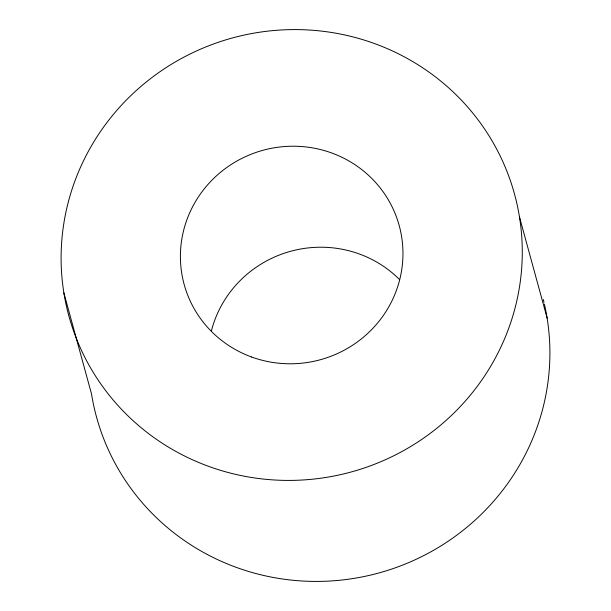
<?xml version="1.0" encoding="UTF-8"?>
<svg xmlns="http://www.w3.org/2000/svg" width="611" height="611" viewBox="0 0 611 611"><rect width="100%" height="100%" fill="white"/><g stroke="black" fill="none" stroke-linecap="round" stroke-linejoin="round"><path stroke-width="0.92" d="M519.487 217.058A231.004 224.993 -15.3 0 1 208.748 466.399A231.004 224.993 -15.3 0 1 146.823 81.538A231.004 224.993 -15.3 0 1 519.487 217.058L547.12 318.064M63.88 292.936L91.513 393.942A231.004 224.993 -15.3 0 0 362.231 576.899A231.004 224.993 -15.3 0 0 544.409 304.141M211.375 330.948A111.485 108.582 -15.3 0 1 290.676 251.266A111.485 108.582 -15.3 0 1 399.495 279.517M543.301 299.505A231.004 224.993 -15.3 0 1 543.981 302.285M251.656 357.023A111.485 108.582 -15.3 0 0 401.618 236.686A111.485 108.582 -15.3 0 0 221.77 171.286A111.485 108.582 -15.3 0 0 251.656 357.023"/></g></svg>
